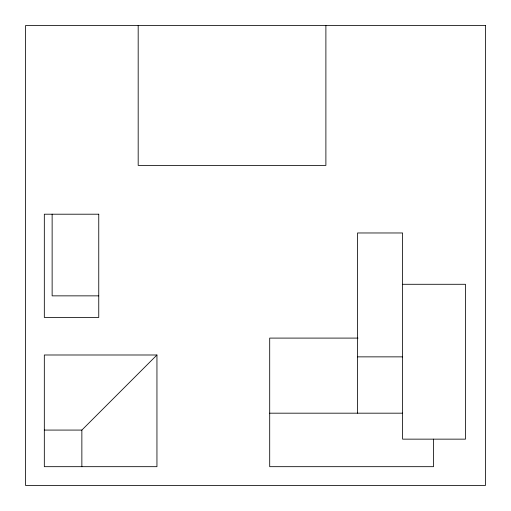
<?xml version="1.0" encoding="UTF-8"?>
<svg xmlns="http://www.w3.org/2000/svg" width="511" height="511" viewBox="0 0 511 511"><rect width="100%" height="100%" fill="white"/><g stroke="black" fill="none" stroke-linecap="round" stroke-linejoin="round"><path stroke-width="0.77" d="M44.323 430.077L81.862 430.077L156.947 354.992L156.947 466.677L44.323 466.677L44.323 354.992L156.947 354.992M402.598 284.288L465.483 284.288L465.483 439.147L402.598 439.147L402.598 232.971L357.547 232.971L357.547 413.182M98.757 295.856L52.135 295.856L52.135 214.205M358.032 338.097L269.699 338.097L269.699 466.677L433.52 466.677L433.52 439.147M357.547 356.863L402.598 356.863M269.699 413.182L402.598 413.182M325.89 25.55L325.89 165.398L138.181 165.398L138.181 25.55M81.862 430.077L81.862 466.677M485.45 25.55L25.55 25.55L25.55 485.45L485.45 485.45L485.45 25.55M98.757 214.205L44.323 214.205L44.323 317.446L98.757 317.446L98.757 214.205"/></g></svg>
